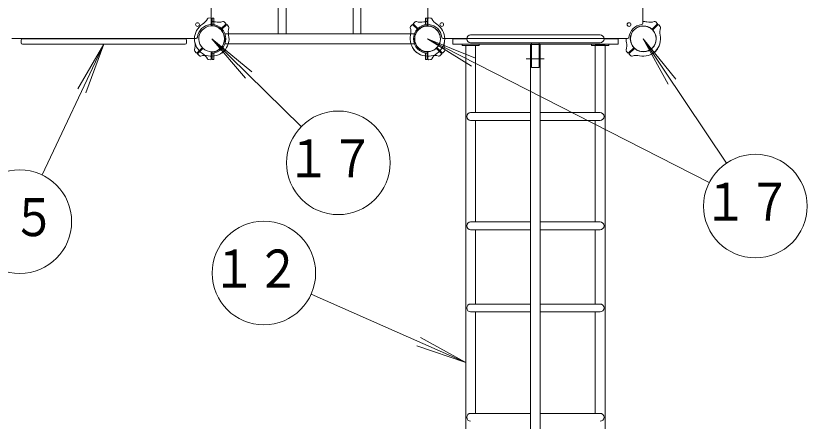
# Model space of a CAD drawing. Units: millimetres on the paper, scale 1:60. Extents: x 0 to 420, y -297 to 594.
# Drawn here: x 156.03 to 201.87, y 469.26 to 492.74 of the extents above; entities that cross this region are included whole.
import ezdxf
from ezdxf.enums import TextEntityAlignment as Align

# ---------------------------------------------------------------- set-up
doc = ezdxf.new("R2010")
doc.units = ezdxf.units.MM
doc.linetypes.add('USER1', pattern=[19.05, 12.7, -6.35])
doc.linetypes.add('USER2', pattern=[50.8, 31.75, -6.35, 6.35, -6.35])
doc.layers.add('LY_1', color=7, linetype='Continuous', lineweight=9)
doc.styles.add('ＭＳ ゴシック', font='')
doc.styles.get('ＭＳ ゴシック').set_extended_font_data('MS Gothic')

msp = doc.modelspace()

# ---------------------------------------------------------------- linework, layer by layer
at = {"layer": 'LY_1'}
for p, q in [((167.353, 497.654), (167.353, 492.185)), ((179.903, 497.654), (179.903, 492.185)), ((192.353, 497.654), (192.353, 492.314)), ((171.235, 491.687), (171.235, 495.292)), ((171.688, 491.687), (171.688, 495.154)), ((175.568, 495.154), (175.568, 491.687)), ((176.022, 495.292), (176.022, 491.687)), ((167.319, 492.611), (167.188, 492.607)), ((167.403, 492.178), (167.403, 492.604)), ((167.503, 492.604), (167.403, 492.604)), ((167.503, 492.236), (167.503, 492.604)), ((179.753, 492.604), (179.853, 492.604)), ((179.753, 492.236), (179.753, 492.604)), ((179.853, 492.178), (179.853, 492.604)), ((179.938, 492.611), (180.069, 492.607)), ((167.913, 491.974), (168.191, 492.252)), ((167.948, 491.939), (168.226, 492.216)), ((168.19, 492.3), (168.101, 492.382)), ((168.274, 492.216), (168.357, 492.127)), ((178.983, 492.216), (178.9, 492.127)), ((179.308, 491.939), (179.031, 492.216)), ((179.344, 491.974), (179.066, 492.252)), ((179.067, 492.3), (179.155, 492.382)), ((192.913, 491.974), (193.191, 492.252)), ((192.948, 491.939), (193.226, 492.216)), ((193.19, 492.3), (193.101, 492.382)), ((193.274, 492.216), (193.357, 492.127)), ((168.142, 491.687), (179.115, 491.687)), ((189.878, 491.631), (182.378, 491.631)), ((161.128, 491.429), (155.789, 491.429)), ((156.337, 491.171), (156.337, 491.321)), ((156.42, 491.404), (165.837, 491.404)), ((156.42, 491.087), (165.837, 491.087)), ((161.128, 491.429), (166.468, 491.429)), ((165.92, 491.171), (165.92, 491.321)), ((168.142, 491.121), (179.115, 491.121)), ((186.128, 491.429), (180.789, 491.429)), ((181.337, 491.404), (182.152, 491.404)), ((181.337, 491.087), (181.337, 491.404)), ((190.92, 491.087), (181.337, 491.087)), ((181.878, 491.087), (181.878, 491.012)), ((182.878, 491.087), (181.878, 491.087)), ((181.878, 491.087), (181.878, 491.012)), ((182.878, 491.087), (181.878, 491.087)), ((189.878, 491.177), (182.378, 491.177)), ((182.878, 491.012), (182.878, 491.087)), ((182.878, 491.012), (182.878, 491.087)), ((185.845, 491.071), (185.845, 472.654)), ((186.412, 491.071), (185.845, 491.071)), ((186.128, 491.429), (191.468, 491.429)), ((186.412, 491.071), (186.412, 472.654)), ((189.378, 491.012), (189.378, 491.087)), ((189.378, 491.087), (190.378, 491.087)), ((189.595, 491.071), (190.162, 491.071)), ((190.105, 491.404), (190.92, 491.404)), ((190.378, 491.087), (190.378, 491.012)), ((190.92, 491.404), (190.92, 491.087)), ((166.483, 490.593), (166.393, 490.688)), ((166.808, 490.869), (166.531, 490.592)), ((166.844, 490.834), (166.566, 490.556)), ((167.353, 490.623), (167.353, 490.23)), ((167.403, 490.63), (167.403, 490.204)), ((167.503, 490.573), (167.503, 490.204)), ((167.958, 490.589), (167.96, 490.587)), ((168.193, 490.825), (168.195, 490.823)), ((179.063, 490.825), (179.061, 490.823)), ((179.299, 490.589), (179.297, 490.587)), ((179.753, 490.573), (179.753, 490.204)), ((179.853, 490.63), (179.853, 490.204)), ((179.903, 490.623), (179.903, 490.23)), ((180.413, 490.834), (180.691, 490.556)), ((180.448, 490.869), (180.726, 490.592)), ((180.774, 490.593), (180.863, 490.688)), ((181.878, 491.012), (182.878, 491.012)), ((181.878, 491.012), (182.878, 491.012)), ((182.095, 472.654), (182.095, 491.012)), ((182.662, 487.131), (182.662, 491.012)), ((190.378, 491.012), (189.378, 491.012)), ((189.595, 487.131), (189.595, 491.012)), ((190.162, 472.654), (190.162, 491.012)), ((191.483, 490.593), (191.393, 490.688)), ((191.808, 490.869), (191.531, 490.592)), ((191.844, 490.834), (191.566, 490.556)), ((192.958, 490.589), (192.96, 490.587)), ((193.193, 490.825), (193.195, 490.823)), ((166.567, 490.508), (166.663, 490.419)), ((167.319, 490.197), (167.188, 490.202)), ((167.503, 490.204), (167.403, 490.204)), ((179.753, 490.204), (179.853, 490.204)), ((179.938, 490.197), (180.069, 490.202)), ((180.69, 490.508), (180.594, 490.419)), ((191.567, 490.508), (191.663, 490.419)), ((182.378, 487.131), (185.845, 487.131)), ((189.878, 487.131), (186.412, 487.131)), ((182.378, 486.677), (185.845, 486.677)), ((182.662, 480.797), (182.662, 486.677)), ((189.878, 486.677), (186.412, 486.677)), ((189.595, 480.797), (189.595, 486.677)), ((182.378, 480.797), (185.845, 480.797)), ((189.878, 480.797), (186.412, 480.797)), ((182.378, 480.344), (185.845, 480.344)), ((182.662, 476.043), (182.662, 480.344)), ((189.878, 480.344), (186.412, 480.344)), ((189.595, 476.043), (189.595, 480.344)), ((182.378, 476.043), (185.845, 476.043)), ((189.878, 476.043), (186.412, 476.043)), ((182.378, 475.589), (185.845, 475.589)), ((182.662, 475.589), (182.662, 469.709)), ((189.878, 475.589), (186.412, 475.589)), ((189.595, 475.589), (189.595, 469.709)), ((182.095, 472.654), (182.095, 454.296)), ((185.845, 454.237), (185.845, 472.654)), ((186.412, 454.237), (186.412, 472.654)), ((190.162, 472.654), (190.162, 454.296)), ((182.378, 469.709), (185.845, 469.709)), ((189.878, 469.709), (186.412, 469.709))]:
    msp.add_line(p, q, dxfattribs=at)
at = {"layer": 'LY_1', "lineweight": 18}
for p, q in [((157.544, 483.525), (161.128, 491.087)), ((161.128, 491.087), (159.612, 488.499)), ((161.128, 491.087), (160.085, 488.275)), ((172.567, 486.321), (167.378, 491.404)), ((167.378, 491.404), (169.696, 489.5)), ((167.378, 491.404), (169.33, 489.126)), ((196.202, 483.079), (179.878, 491.404)), ((179.878, 491.404), (182.659, 490.279)), ((179.878, 491.404), (182.422, 489.813)), ((197.204, 484.208), (192.378, 491.404)), ((192.378, 491.404), (194.26, 489.067)), ((192.378, 491.404), (193.825, 488.776)), ((173.141, 476.622), (182.095, 472.654)), ((182.095, 472.654), (179.469, 474.104)), ((182.095, 472.654), (179.257, 473.626))]:
    msp.add_line(p, q, dxfattribs=at)
at = {"layer": 'LY_1', "linetype": 'USER1', "lineweight": 18}
for p, q in [((185.902, 491.177), (185.902, 489.737)), ((186.355, 491.177), (186.355, 489.737)), ((186.355, 489.737), (185.902, 489.737))]:
    msp.add_line(p, q, dxfattribs=at)
at = {"layer": 'LY_1', "linetype": 'USER2', "lineweight": 18}
msp.add_line((185.595, 490.237), (186.643, 490.237), dxfattribs=at)
at = {"layer": 'LY_1'}
for centre, radius in [((166.553, 492.229), 0.108), ((179.878, 491.404), 0.743), ((180.703, 492.229), 0.108), ((191.553, 492.229), 0.108), ((192.378, 491.404), 0.743)]:
    msp.add_circle(centre, radius, dxfattribs=at)
at = {"layer": 'LY_1', "lineweight": 18}
for centre in [(174.71, 484.222), (198.874, 481.716), (156.259, 480.814), (170.398, 477.837)]:
    msp.add_circle(centre, 3, dxfattribs=at)
at = {"layer": 'LY_1'}
for centre, radius, start, end in [((166.387, 492.946), 0.833, 302.7272, 332.5412), ((167.2, 492.524), 0.0833, 92, 152.5412), ((167.32, 492.578), 0.0333, 0, 92), ((167.378, 491.404), 1, 77.7272, 91.4325), ((167.768, 493.196), 0.833, 257.7272, 287.5412), ((168.044, 492.321), 0.0833, 47, 107.5412), ((179.212, 492.321), 0.0833, 72.4588, 133), ((179.489, 493.196), 0.833, 252.4588, 282.2728), ((179.878, 491.404), 1, 88.5675, 102.2728), ((179.937, 492.578), 0.0333, 88, 180), ((180.056, 492.524), 0.0833, 27.4588, 88), ((180.869, 492.946), 0.833, 207.4588, 237.2728), ((192.378, 491.404), 1, 77.7272, 91.4325), ((192.768, 493.196), 0.833, 257.7272, 287.5412), ((193.044, 492.321), 0.0833, 47, 107.5412), ((167.378, 491.404), 1, 122.7272, 237.2728), ((167.378, 491.404), 0.833, 96.7872, 173.2128), ((167.378, 491.404), 0.75, 49.2707, 315), ((167.27, 492.314), 0.0833, 276.7872, 0), ((167.32, 492.185), 0.0333, 274.2707, 0), ((167.344, 491.404), 0.847, 274.0072, 85.9928), ((167.344, 491.404), 0.777, 274.369, 85.631), ((167.889, 491.998), 0.0333, 229.2707, 315), ((167.972, 491.915), 0.0333, 135, 220.7293), ((168.167, 492.275), 0.0333, 315, 47), ((168.25, 492.193), 0.0333, 43, 135), ((169.17, 491.794), 0.833, 162.4588, 192.2728), ((168.296, 492.07), 0.0833, 342.4588, 43), ((178.961, 492.07), 0.0833, 137, 197.5412), ((178.087, 491.794), 0.833, 347.7272, 17.5412), ((179.007, 492.193), 0.0333, 45, 137), ((179.09, 492.275), 0.0333, 133, 225), ((179.912, 491.404), 0.847, 94.0072, 265.9928), ((179.912, 491.404), 0.777, 94.369, 265.631), ((179.285, 491.915), 0.0333, 319.2707, 45), ((179.367, 491.998), 0.0333, 225, 310.7293), ((179.878, 491.404), 0.75, 225, 130.7293), ((179.987, 492.314), 0.0833, 180, 263.2128), ((179.937, 492.185), 0.0333, 180, 265.7293), ((179.878, 491.404), 0.833, 6.7872, 83.2128), ((179.878, 491.404), 1, 302.7272, 57.2728), ((192.378, 491.404), 0.833, 96.7872, 173.2128), ((192.378, 491.404), 0.75, 49.2707, 135), ((192.27, 492.314), 0.0833, 276.7872, 0), ((192.889, 491.998), 0.0333, 229.2707, 315), ((192.972, 491.915), 0.0333, 135, 220.7293), ((193.167, 492.275), 0.0333, 315, 47), ((193.25, 492.193), 0.0333, 43, 135), ((194.17, 491.794), 0.833, 162.4588, 192.2728), ((193.296, 492.07), 0.0833, 342.4588, 43), ((166.468, 491.512), 0.0833, 270, 353.2128), ((167.378, 491.404), 0.75, 315, 40.7293), ((167.378, 491.404), 1, 315, 12.2728), ((179.878, 491.404), 1, 167.7272, 225), ((179.878, 491.404), 0.75, 139.2707, 225), ((180.789, 491.512), 0.0833, 186.7872, 270), ((182.378, 491.404), 0.227, 90, 270), ((189.878, 491.404), 0.227, 270, 90), ((191.468, 491.512), 0.0833, 270, 353.2128), ((192.378, 491.404), 0.75, 135, 220.7293), ((192.378, 491.404), 0.75, 315, 40.7293), ((192.378, 491.404), 1, 315, 12.2728), ((156.42, 491.321), 0.0833, 90, 180), ((156.42, 491.171), 0.0833, 180, 270), ((165.837, 491.321), 0.0833, 0, 90), ((165.837, 491.171), 0.0833, 270, 0), ((165.587, 491.014), 0.833, 342.4588, 12.2728), ((181.67, 491.014), 0.833, 167.7272, 197.5412), ((192.378, 491.404), 1, 178.5675, 192.2728), ((190.587, 491.014), 0.833, 342.4588, 12.2728), ((166.461, 490.738), 0.0833, 162.4588, 223), ((166.507, 490.615), 0.0333, 223, 315), ((166.785, 490.893), 0.0333, 315, 40.7293), ((166.387, 489.862), 0.833, 27.4588, 57.2728), ((166.867, 490.81), 0.0333, 49.2707, 135), ((167.378, 491.404), 1, 257.7272, 315), ((167.32, 490.623), 0.0333, 0, 85.7293), ((167.971, 490.599), 0.0167, 225, 306.3731), ((167.378, 491.404), 1.017, 306.3731, 315), ((167.378, 491.404), 1.017, 315, 323.6269), ((168.183, 490.811), 0.0167, 323.6269, 45), ((179.073, 490.811), 0.0167, 135, 216.3731), ((179.878, 491.404), 1.017, 216.3731, 225), ((179.878, 491.404), 1.017, 225, 233.6269), ((179.878, 491.404), 1, 225, 282.2728), ((179.285, 490.599), 0.0167, 233.6269, 315), ((179.937, 490.623), 0.0333, 94.2707, 180), ((180.869, 489.862), 0.833, 122.7272, 152.5412), ((180.389, 490.81), 0.0333, 45, 130.7293), ((180.472, 490.893), 0.0333, 139.2707, 225), ((180.75, 490.615), 0.0333, 225, 317), ((180.796, 490.738), 0.0833, 317, 17.5412), ((191.461, 490.738), 0.0833, 162.4588, 223), ((191.507, 490.615), 0.0333, 223, 315), ((191.785, 490.893), 0.0333, 315, 40.7293), ((191.867, 490.81), 0.0333, 49.2707, 135), ((192.378, 491.404), 0.75, 229.2707, 315), ((192.378, 491.404), 1, 257.7272, 315), ((192.971, 490.599), 0.0167, 225, 306.3731), ((192.378, 491.404), 1.017, 306.3731, 315), ((192.378, 491.404), 1.017, 315, 323.6269), ((193.183, 490.811), 0.0167, 323.6269, 45), ((166.59, 490.533), 0.0333, 135, 227), ((166.712, 490.487), 0.0833, 227, 287.5412), ((166.989, 489.613), 0.833, 77.7272, 107.5412), ((167.2, 490.284), 0.0833, 207.4588, 268), ((167.32, 490.23), 0.0333, 268, 0), ((179.937, 490.23), 0.0333, 180, 272), ((180.056, 490.284), 0.0833, 272, 332.5412), ((180.268, 489.613), 0.833, 72.4588, 102.2728), ((180.544, 490.487), 0.0833, 252.4588, 313), ((180.667, 490.533), 0.0333, 313, 45), ((191.59, 490.533), 0.0333, 135, 227), ((191.712, 490.487), 0.0833, 227, 287.5412), ((191.989, 489.613), 0.833, 77.7272, 107.5412), ((182.378, 486.904), 0.227, 90, 270), ((189.878, 486.904), 0.227, 270, 90), ((182.378, 480.571), 0.227, 90, 270), ((189.878, 480.571), 0.227, 270, 90), ((182.378, 475.816), 0.227, 90, 270), ((189.878, 475.816), 0.227, 270, 90), ((182.378, 469.483), 0.227, 90, 270), ((189.878, 469.483), 0.227, 270, 90)]:
    msp.add_arc(centre, radius, start, end, dxfattribs=at)

# ---------------------------------------------------------------- texts
at = {"layer": 'LY_1', "style": 'ＭＳ ゴシック', "width": 0.85}
for s, p in [('１７', (171.71, 482.722)), ('１７', (195.874, 480.216)), ('１５', (153.259, 479.314)), ('１２', (167.398, 476.337))]:
    msp.add_text(s, height=2.199, dxfattribs=at).set_placement(p, align=Align.BOTTOM_LEFT)

doc.saveas('drawing.dxf')
